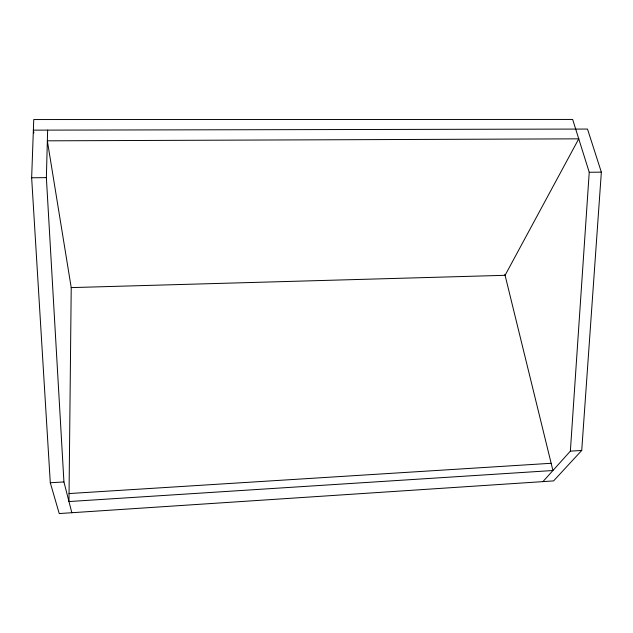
<?xml version="1.0" encoding="UTF-8"?>
<svg xmlns="http://www.w3.org/2000/svg" width="633" height="633" viewBox="0 0 633 633"><rect width="100%" height="100%" fill="white"/><g stroke="black" fill="none" stroke-linecap="round" stroke-linejoin="round"><path stroke-width="0.95" d="M71.22 287.524L68.965 501.55L552.925 470.517L504.841 274.295M71.83 512.722L63.933 481.935L46.367 177.636L47.641 130.113M33.881 133.025L33.367 130.145L587.503 129.061L601.35 172.152L581.727 450.459L553.582 480.914L59.225 513.553L50.292 482.765L31.65 177.778L33.747 119.55L572.667 119.447L589.236 172.271L570.357 451.147L542.932 481.618M69.052 493.558L551.153 463.285M50.292 482.765L63.933 481.935M570.357 451.147L581.727 450.459M31.65 177.778L46.367 177.636M589.236 172.271L601.35 172.152M578.752 138.841L505.087 275.308L71.22 287.604L47.348 140.827L578.752 138.841"/></g></svg>
